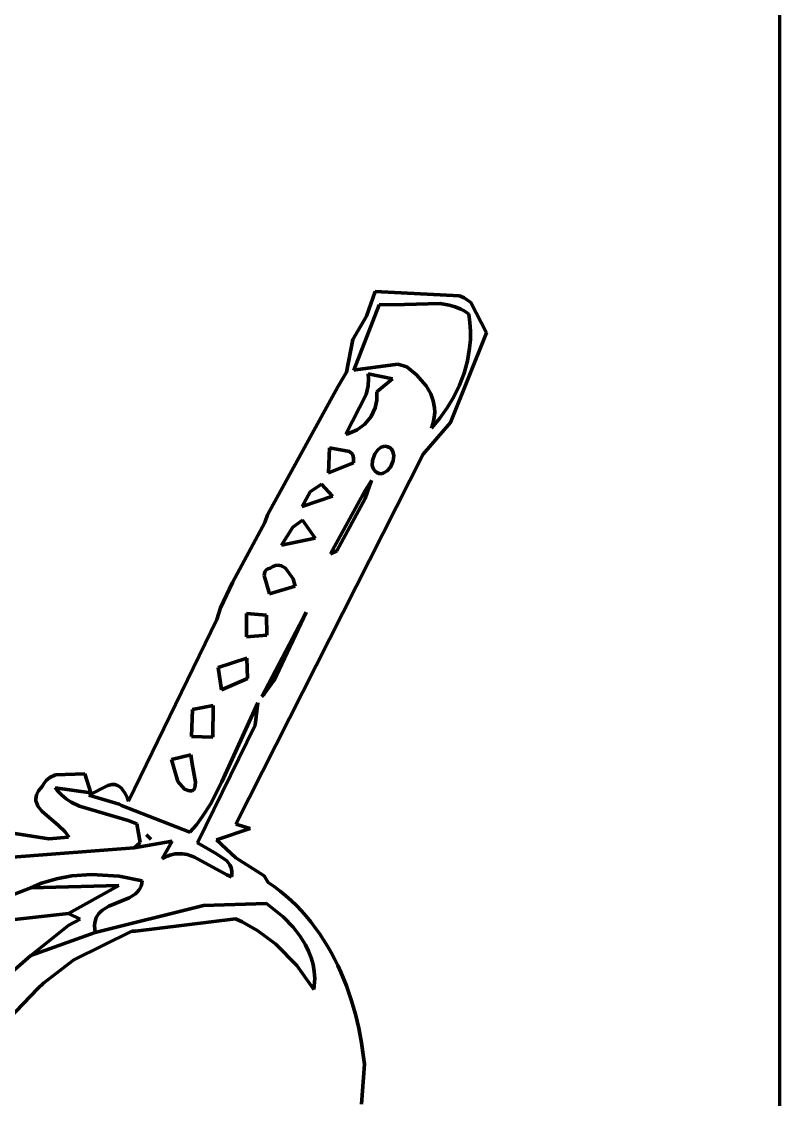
# Model space of a CAD drawing. Header units: millimetres. Extents: x 0 to 8.5, y 0 to 13.2.
# Drawn here: x 7.403 to 8.542, y 7.766 to 9.387 of the extents above; entities that cross this region are included whole.
import ezdxf

# ---------------------------------------------------------------- set-up
doc = ezdxf.new("R2010")
doc.units = ezdxf.units.MM
for name, color, linetype, lineweight in [('color#060606ff', 7, 'CONTINUOUS', 100), ('color#5c5c5cff', 7, 'CONTINUOUS', 100), ('color#ffffffff', 7, 'CONTINUOUS', 100)]:
    doc.layers.add(name, color=color, linetype=linetype, lineweight=lineweight)

msp = doc.modelspace()

# ---------------------------------------------------------------- linework, layer by layer
at = {"layer": 'color#060606ff'}
for p, q in [((7.9211, 8.9438), (7.9342, 8.9812)), ((7.9342, 8.9812), (8.0606, 8.9743)), ((7.9403, 8.9609), (7.902, 8.8625)), ((7.9782, 8.9612), (7.9403, 8.9609)), ((8.0316, 8.9628), (7.9782, 8.9612)), ((8.0453, 8.9606), (8.0316, 8.9628)), ((8.0606, 8.9743), (8.0679, 8.9715)), ((8.0679, 8.9715), (8.0777, 8.9645)), ((8.0777, 8.9645), (8.1013, 8.919)), ((8.0542, 8.9581), (8.0453, 8.9606)), ((8.0627, 8.9545), (8.0542, 8.9581)), ((8.0668, 8.9523), (8.0627, 8.9545)), ((8.0707, 8.9498), (8.0668, 8.9523)), ((8.0746, 8.9469), (8.0707, 8.9498)), ((8.0765, 8.9342), (8.0746, 8.9469)), ((7.9004, 8.9086), (7.9211, 8.9438)), ((8.0773, 8.9214), (8.0765, 8.9342)), ((8.1013, 8.919), (8.0474, 8.7842)), ((8.0771, 8.9086), (8.0773, 8.9214)), ((7.8912, 8.8595), (7.9004, 8.9086)), ((8.076, 8.8959), (8.0771, 8.9086)), ((8.0727, 8.8769), (8.076, 8.8959)), ((7.9046, 8.863), (7.9682, 8.8716)), ((7.9682, 8.8716), (7.9818, 8.8676)), ((7.9818, 8.8676), (7.9963, 8.8559)), ((8.0676, 8.8583), (8.0727, 8.8769)), ((7.8781, 8.8377), (7.8912, 8.8595)), ((7.902, 8.8625), (7.9046, 8.863)), ((7.9234, 8.857), (7.9241, 8.8497)), ((7.9602, 8.8499), (7.9234, 8.857)), ((7.9241, 8.8497), (7.9235, 8.8393)), ((7.9367, 8.8299), (7.9602, 8.8499)), ((7.9963, 8.8559), (8.0107, 8.8394)), ((8.0607, 8.8401), (8.0676, 8.8583)), ((7.7724, 8.6451), (7.8781, 8.8377)), ((7.9235, 8.8393), (7.9205, 8.8263)), ((8.0107, 8.8394), (8.0178, 8.8269)), ((8.0522, 8.8226), (8.0607, 8.8401)), ((7.9205, 8.8263), (7.8898, 8.7663)), ((7.9342, 8.8059), (7.9367, 8.8175)), ((7.9367, 8.8175), (7.9367, 8.8299)), ((8.0178, 8.8269), (8.0214, 8.8168)), ((8.0214, 8.8168), (8.0233, 8.8062)), ((8.0423, 8.806), (8.0522, 8.8226)), ((7.9279, 8.7928), (7.9342, 8.8059)), ((8.0236, 8.7989), (8.0229, 8.7914)), ((8.0233, 8.8062), (8.0236, 8.7989)), ((8.0311, 8.7903), (8.0423, 8.806)), ((7.9187, 8.7817), (7.9279, 8.7928)), ((8.0474, 8.7842), (8.0064, 8.7365)), ((8.0186, 8.7757), (8.0311, 8.7903)), ((8.0213, 8.7836), (8.0186, 8.7757)), ((8.0229, 8.7914), (8.0213, 8.7836)), ((7.8898, 8.7663), (7.8928, 8.7671)), ((7.8928, 8.7671), (7.9068, 8.773)), ((7.9068, 8.773), (7.9187, 8.7817)), ((8.0064, 8.7365), (7.7244, 8.1803)), ((7.8655, 8.7458), (7.8641, 8.7086)), ((7.8957, 8.7405), (7.8655, 8.7458)), ((7.8998, 8.7364), (7.8957, 8.7405)), ((7.9011, 8.7335), (7.8998, 8.7364)), ((7.9334, 8.7367), (7.9299, 8.727)), ((7.9384, 8.7432), (7.9334, 8.7367)), ((7.9432, 8.7467), (7.9384, 8.7432)), ((7.9467, 8.748), (7.9432, 8.7467)), ((7.9486, 8.7484), (7.9467, 8.748)), ((7.9509, 8.7481), (7.9486, 8.7484)), ((7.953, 8.7475), (7.9509, 8.7481)), ((7.9564, 8.7458), (7.953, 8.7475)), ((7.9591, 8.7432), (7.9564, 8.7458)), ((7.9608, 8.7401), (7.9591, 8.7432)), ((7.9621, 8.7346), (7.9608, 8.7401)), ((7.9613, 8.7265), (7.9621, 8.7346)), ((7.8641, 8.7086), (7.9013, 8.7232)), ((7.9017, 8.73), (7.9011, 8.7335)), ((7.9013, 8.7232), (7.9016, 8.7256)), ((7.9016, 8.7256), (7.9017, 8.73)), ((7.9299, 8.727), (7.9297, 8.7192)), ((7.9297, 8.7192), (7.9314, 8.7141)), ((7.957, 8.7168), (7.9613, 8.7265)), ((7.9314, 8.7141), (7.9335, 8.7112)), ((7.9335, 8.7112), (7.9365, 8.709)), ((7.9365, 8.709), (7.9403, 8.7075)), ((7.9403, 8.7075), (7.9425, 8.707)), ((7.9425, 8.707), (7.9463, 8.7078)), ((7.9463, 8.7078), (7.9515, 8.7107)), ((7.9515, 8.7107), (7.957, 8.7168)), ((7.8535, 8.6915), (7.8362, 8.6796)), ((7.8701, 8.6733), (7.8535, 8.6915)), ((7.919, 8.6698), (7.9284, 8.6967)), ((7.9284, 8.6967), (7.9191, 8.6819)), ((7.8362, 8.6796), (7.8241, 8.6576)), ((7.8241, 8.6576), (7.8701, 8.6733)), ((7.9191, 8.6819), (7.8668, 8.5867)), ((7.8764, 8.591), (7.919, 8.6698)), ((7.7682, 8.6337), (7.7724, 8.6451)), ((7.8248, 8.637), (7.8105, 8.6267)), ((7.8438, 8.61), (7.8248, 8.637)), ((7.7195, 8.5435), (7.7682, 8.6337)), ((7.8105, 8.6267), (7.7933, 8.5994)), ((7.7933, 8.5994), (7.8438, 8.61)), ((7.8668, 8.5867), (7.8764, 8.591)), ((7.768, 8.5595), (7.7673, 8.5542)), ((7.7702, 8.5626), (7.768, 8.5595)), ((7.7726, 8.5641), (7.7702, 8.5626)), ((7.776, 8.5651), (7.7726, 8.5641)), ((7.7802, 8.5676), (7.776, 8.5651)), ((7.7842, 8.5691), (7.7802, 8.5676)), ((7.788, 8.5695), (7.7842, 8.5691)), ((7.7932, 8.5687), (7.788, 8.5695)), ((7.7994, 8.5652), (7.7932, 8.5687)), ((7.8106, 8.5489), (7.7994, 8.5652)), ((7.7017, 8.5054), (7.7195, 8.5435)), ((7.7673, 8.5542), (7.775, 8.5265)), ((7.8139, 8.5379), (7.8106, 8.5489)), ((7.775, 8.5265), (7.8139, 8.5379)), ((7.6961, 8.4881), (7.7017, 8.5054)), ((7.7406, 8.4969), (7.7408, 8.462)), ((7.7709, 8.4946), (7.7406, 8.4969)), ((7.8303, 8.4989), (7.7636, 8.3719)), ((7.7714, 8.4642), (7.7709, 8.4946)), ((7.7818, 8.3955), (7.8303, 8.4989)), ((7.5632, 8.2149), (7.6961, 8.4881)), ((7.7408, 8.462), (7.7714, 8.4642)), ((7.7414, 8.4297), (7.6983, 8.4159)), ((7.742, 8.3994), (7.7414, 8.4297)), ((7.6983, 8.4159), (7.7032, 8.3821)), ((7.7032, 8.3821), (7.742, 8.3994)), ((7.767, 8.3756), (7.7818, 8.3955)), ((7.7575, 8.3624), (7.7037, 8.2439)), ((7.7536, 8.3292), (7.7575, 8.3624)), ((7.7636, 8.3719), (7.767, 8.3756)), ((7.6597, 8.3526), (7.6582, 8.3121)), ((7.6904, 8.3587), (7.6597, 8.3526)), ((7.6903, 8.3109), (7.6904, 8.3587)), ((7.667, 8.1519), (7.7536, 8.3292)), ((7.6582, 8.3121), (7.6903, 8.3109)), ((7.6569, 8.2844), (7.6277, 8.2775)), ((7.6573, 8.2807), (7.6569, 8.2844)), ((7.6591, 8.2711), (7.6573, 8.2807)), ((7.6277, 8.2775), (7.6376, 8.2445)), ((7.6638, 8.2432), (7.6591, 8.2711)), ((7.5036, 8.2237), (7.532, 8.2385)), ((7.532, 8.2385), (7.5384, 8.2398)), ((7.5384, 8.2398), (7.5426, 8.2397)), ((7.5426, 8.2397), (7.5467, 8.2384)), ((7.5467, 8.2384), (7.5487, 8.2373)), ((7.5487, 8.2373), (7.5507, 8.2359)), ((7.5507, 8.2359), (7.5526, 8.2341)), ((7.5526, 8.2341), (7.5545, 8.232)), ((7.5545, 8.232), (7.5563, 8.2294)), ((7.6376, 8.2445), (7.6477, 8.233)), ((7.6477, 8.233), (7.6506, 8.2316)), ((7.6506, 8.2316), (7.6531, 8.2307)), ((7.6602, 8.231), (7.6613, 8.2319)), ((7.6613, 8.2319), (7.6622, 8.2332)), ((7.6622, 8.2332), (7.6629, 8.2347)), ((7.6629, 8.2347), (7.6637, 8.2386)), ((7.6637, 8.2386), (7.6638, 8.2432)), ((7.7037, 8.2439), (7.6863, 8.2103)), ((7.5493, 8.2104), (7.5036, 8.2237)), ((7.5563, 8.2294), (7.5581, 8.2265)), ((7.5581, 8.2265), (7.5599, 8.2231)), ((7.5599, 8.2231), (7.5616, 8.2192)), ((7.5616, 8.2192), (7.5632, 8.2149)), ((7.6531, 8.2307), (7.6553, 8.2302)), ((7.6553, 8.2302), (7.6572, 8.2301)), ((7.6572, 8.2301), (7.6588, 8.2303)), ((7.6588, 8.2303), (7.6602, 8.231)), ((7.5526, 8.2082), (7.5493, 8.2104)), ((7.6557, 8.168), (7.5526, 8.2082)), ((7.6863, 8.2103), (7.6742, 8.1913)), ((7.6742, 8.1913), (7.6654, 8.1793)), ((7.6654, 8.1793), (7.6557, 8.168)), ((7.7461, 8.1739), (7.6954, 8.1568)), ((7.7244, 8.1803), (7.7461, 8.1739)), ((7.5719, 8.1446), (7.629, 8.1546)), ((7.629, 8.1546), (7.6141, 8.128)), ((7.6955, 8.1358), (7.667, 8.1519)), ((7.6954, 8.1568), (7.7244, 8.1296)), ((7.3888, 8.1307), (7.5719, 8.1446)), ((7.6256, 8.1336), (7.6294, 8.1347)), ((7.6294, 8.1347), (7.6332, 8.1354)), ((7.6332, 8.1354), (7.6369, 8.1358)), ((7.6369, 8.1358), (7.6443, 8.1356)), ((7.6443, 8.1356), (7.6515, 8.1344)), ((7.6515, 8.1344), (7.6623, 8.1308)), ((7.7109, 8.1252), (7.6955, 8.1358)), ((7.6141, 8.128), (7.618, 8.1303)), ((7.618, 8.1303), (7.6218, 8.1322)), ((7.6218, 8.1322), (7.6256, 8.1336)), ((7.6623, 8.1308), (7.7109, 8.1039)), ((7.7154, 8.1193), (7.7109, 8.1252)), ((7.7174, 8.1148), (7.7154, 8.1193)), ((7.7244, 8.1296), (7.7671, 8.1027)), ((7.4783, 8.1024), (7.455, 8.0981)), ((7.5079, 8.1045), (7.4783, 8.1024)), ((7.5494, 8.1018), (7.5079, 8.1045)), ((7.7109, 8.1039), (7.7179, 8.1009)), ((7.7184, 8.1097), (7.7174, 8.1148)), ((7.7179, 8.1009), (7.7184, 8.104)), ((7.7185, 8.1069), (7.7184, 8.1097)), ((7.7184, 8.104), (7.7185, 8.1069)), ((7.7671, 8.1027), (7.7732, 8.0925)), ((7.4325, 8.0913), (7.4163, 8.0843)), ((7.455, 8.0981), (7.4325, 8.0913)), ((7.5838, 8.0949), (7.5494, 8.1018)), ((7.5806, 8.0838), (7.5822, 8.0871)), ((7.5822, 8.0871), (7.5833, 8.0908)), ((7.5833, 8.0908), (7.5838, 8.0949)), ((7.7732, 8.0925), (7.7823, 8.0863)), ((7.7823, 8.0863), (7.7912, 8.0796)), ((7.4163, 8.0843), (7.3856, 8.0727)), ((7.5339, 8.0569), (7.5641, 8.0696)), ((7.5641, 8.0696), (7.5707, 8.0734)), ((7.5707, 8.0734), (7.5737, 8.0756)), ((7.5737, 8.0756), (7.5763, 8.0781)), ((7.5763, 8.0781), (7.5787, 8.0808)), ((7.5787, 8.0808), (7.5806, 8.0838)), ((7.7912, 8.0796), (7.7997, 8.0727)), ((7.7997, 8.0727), (7.8079, 8.0654)), ((7.6762, 8.058), (7.5134, 8.0174)), ((7.5271, 8.0531), (7.5339, 8.0569)), ((7.7707, 8.0608), (7.6762, 8.058)), ((7.7958, 8.0408), (7.7707, 8.0608)), ((7.8079, 8.0654), (7.8157, 8.0578)), ((7.8157, 8.0578), (7.8233, 8.0499)), ((7.3585, 8.0334), (7.4729, 8.0458)), ((7.4729, 8.0458), (7.4907, 8.0373)), ((7.4907, 8.0373), (7.4735, 8.0285)), ((7.5135, 8.0361), (7.5148, 8.0397)), ((7.5148, 8.0397), (7.5166, 8.043)), ((7.5166, 8.043), (7.5187, 8.0459)), ((7.5187, 8.0459), (7.5212, 8.0486)), ((7.5212, 8.0486), (7.524, 8.051)), ((7.524, 8.051), (7.5271, 8.0531)), ((7.574, 8.0193), (7.7239, 8.0379)), ((7.7239, 8.0379), (7.7339, 8.0334)), ((7.8109, 8.0252), (7.7958, 8.0408)), ((7.8233, 8.0499), (7.8305, 8.0417)), ((7.8305, 8.0417), (7.8375, 8.0332)), ((7.4735, 8.0285), (7.4164, 7.9828)), ((7.5123, 8.0276), (7.5126, 8.0321)), ((7.5125, 8.0227), (7.5123, 8.0276)), ((7.5134, 8.0174), (7.5125, 8.0227)), ((7.5126, 8.0321), (7.5135, 8.0361)), ((7.7339, 8.0334), (7.7579, 8.0198)), ((7.8209, 8.0124), (7.8109, 8.0252)), ((7.8375, 8.0332), (7.8441, 8.0245)), ((7.8441, 8.0245), (7.8505, 8.0156)), ((7.4809, 7.9764), (7.5685, 8.0194)), ((7.5685, 8.0194), (7.574, 8.0193)), ((7.7579, 8.0198), (7.7847, 7.9998)), ((7.8293, 7.9988), (7.8209, 8.0124)), ((7.8505, 8.0156), (7.8565, 8.0064)), ((7.8565, 8.0064), (7.8623, 7.997)), ((7.7847, 7.9998), (7.8161, 7.9678)), ((7.834, 7.9893), (7.8293, 7.9988)), ((7.8379, 7.9794), (7.834, 7.9893)), ((7.8623, 7.997), (7.8678, 7.9875)), ((7.4164, 7.9828), (7.2553, 7.8432)), ((7.4354, 7.9413), (7.4809, 7.9764)), ((7.8407, 7.9692), (7.8379, 7.9794)), ((7.8678, 7.9875), (7.8729, 7.9777)), ((7.8729, 7.9777), (7.8778, 7.9678)), ((7.8161, 7.9678), (7.8419, 7.9316)), ((7.8425, 7.9588), (7.8407, 7.9692)), ((7.8432, 7.9481), (7.8425, 7.9588)), ((7.8778, 7.9678), (7.8824, 7.9577)), ((7.8824, 7.9577), (7.8908, 7.9371)), ((7.4271, 7.9333), (7.4354, 7.9413)), ((7.8426, 7.9371), (7.8431, 7.9426)), ((7.8431, 7.9426), (7.8432, 7.9481)), ((7.3545, 7.8576), (7.4271, 7.9333)), ((7.8419, 7.9316), (7.8426, 7.9371)), ((7.8908, 7.9371), (7.8981, 7.9161)), ((7.8981, 7.9161), (7.9043, 7.8948)), ((7.9043, 7.8948), (7.9095, 7.8733)), ((7.9095, 7.8733), (7.9136, 7.8516)), ((7.9136, 7.8516), (7.9167, 7.83)), ((7.9167, 7.83), (7.9179, 7.8192)), ((7.9179, 7.8192), (7.9135, 7.7593))]:
    msp.add_line(p, q, dxfattribs=at)
at = {"layer": 'color#5c5c5cff'}
for p, q in [((7.9299, 8.727), (7.9334, 8.7367)), ((7.9334, 8.7367), (7.9384, 8.7432)), ((7.9384, 8.7432), (7.9432, 8.7467)), ((7.9432, 8.7467), (7.9467, 8.748)), ((7.9467, 8.748), (7.9486, 8.7484)), ((7.9486, 8.7484), (7.9509, 8.7481)), ((7.9509, 8.7481), (7.953, 8.7475)), ((7.953, 8.7475), (7.9564, 8.7458)), ((7.9564, 8.7458), (7.9591, 8.7432)), ((7.9591, 8.7432), (7.9608, 8.7401)), ((7.9608, 8.7401), (7.9621, 8.7346)), ((7.9621, 8.7346), (7.9613, 8.7265)), ((7.9297, 8.7192), (7.9299, 8.727)), ((7.9314, 8.7141), (7.9297, 8.7192)), ((7.9613, 8.7265), (7.957, 8.7168)), ((7.9335, 8.7112), (7.9314, 8.7141)), ((7.9365, 8.709), (7.9335, 8.7112)), ((7.9403, 8.7075), (7.9365, 8.709)), ((7.9425, 8.707), (7.9403, 8.7075)), ((7.9463, 8.7078), (7.9425, 8.707)), ((7.9515, 8.7107), (7.9463, 8.7078)), ((7.957, 8.7168), (7.9515, 8.7107)), ((7.4396, 8.2458), (7.445, 8.2505)), ((7.445, 8.2505), (7.4534, 8.2544)), ((7.4534, 8.2544), (7.4979, 8.256)), ((7.4979, 8.256), (7.5065, 8.2272)), ((7.4282, 8.2302), (7.4306, 8.2334)), ((7.4306, 8.2334), (7.4337, 8.2367)), ((7.4337, 8.2367), (7.4364, 8.2417)), ((7.4364, 8.2417), (7.4396, 8.2458)), ((7.5065, 8.2272), (7.4531, 8.2347)), ((7.4531, 8.2347), (7.4561, 8.2309)), ((7.424, 8.2183), (7.4243, 8.2212)), ((7.4242, 8.2155), (7.424, 8.2183)), ((7.4248, 8.2127), (7.4242, 8.2155)), ((7.4243, 8.2212), (7.425, 8.2241)), ((7.425, 8.2241), (7.4263, 8.2271)), ((7.4263, 8.2271), (7.4282, 8.2302)), ((7.4561, 8.2309), (7.4625, 8.2242)), ((7.4625, 8.2242), (7.4696, 8.2184)), ((7.4696, 8.2184), (7.4773, 8.2134)), ((7.4258, 8.2101), (7.4248, 8.2127)), ((7.4271, 8.2074), (7.4258, 8.2101)), ((7.4288, 8.2048), (7.4271, 8.2074)), ((7.4329, 8.1998), (7.4288, 8.2048)), ((7.4581, 8.1782), (7.4329, 8.1998)), ((7.4773, 8.2134), (7.4897, 8.2072)), ((7.4897, 8.2072), (7.5627, 8.1856)), ((7.5627, 8.1856), (7.5757, 8.1807)), ((7.3315, 8.176), (7.4434, 8.1581)), ((7.4681, 8.1685), (7.4581, 8.1782)), ((7.4719, 8.1634), (7.4681, 8.1685)), ((7.5757, 8.1807), (7.581, 8.1526)), ((7.4434, 8.1581), (7.4733, 8.1608)), ((7.4733, 8.1608), (7.4719, 8.1634)), ((7.581, 8.1526), (7.5719, 8.1446)), ((7.5906, 8.1642), (7.5968, 8.1575)), ((7.5929, 8.1617), (7.5906, 8.1642)), ((7.5968, 8.1575), (7.5929, 8.1617)), ((7.5719, 8.1446), (7.3888, 8.1307)), ((7.455, 8.0981), (7.4783, 8.1024)), ((7.4783, 8.1024), (7.5079, 8.1045)), ((7.5079, 8.1045), (7.5494, 8.1018)), ((7.4163, 8.0843), (7.4325, 8.0913)), ((7.5487, 8.0881), (7.4163, 8.0843)), ((7.4325, 8.0913), (7.455, 8.0981)), ((7.4729, 8.0458), (7.5487, 8.0881)), ((7.5494, 8.1018), (7.5838, 8.0949)), ((7.5822, 8.0871), (7.5806, 8.0838)), ((7.5833, 8.0908), (7.5822, 8.0871)), ((7.5838, 8.0949), (7.5833, 8.0908)), ((7.5641, 8.0696), (7.5339, 8.0569)), ((7.5707, 8.0734), (7.5641, 8.0696)), ((7.5737, 8.0756), (7.5707, 8.0734)), ((7.5763, 8.0781), (7.5737, 8.0756)), ((7.5787, 8.0808), (7.5763, 8.0781)), ((7.5806, 8.0838), (7.5787, 8.0808)), ((7.5339, 8.0569), (7.5271, 8.0531)), ((7.4907, 8.0373), (7.4729, 8.0458)), ((7.4735, 8.0285), (7.4907, 8.0373)), ((7.5148, 8.0397), (7.5135, 8.0361)), ((7.5166, 8.043), (7.5148, 8.0397)), ((7.5187, 8.0459), (7.5166, 8.043)), ((7.5212, 8.0486), (7.5187, 8.0459)), ((7.524, 8.051), (7.5212, 8.0486)), ((7.5271, 8.0531), (7.524, 8.051)), ((7.4164, 7.9828), (7.4735, 8.0285)), ((7.5126, 8.0321), (7.5123, 8.0276)), ((7.5123, 8.0276), (7.5125, 8.0227)), ((7.5125, 8.0227), (7.5134, 8.0174)), ((7.5135, 8.0361), (7.5126, 8.0321)), ((7.5134, 8.0174), (7.4164, 7.9828))]:
    msp.add_line(p, q, dxfattribs=at)
at = {"layer": 'color#ffffffff'}
for p, q in [((8.5417, 13.1944), (8.5417, 0)), ((7.9342, 8.9812), (7.9211, 8.9438)), ((8.0606, 8.9743), (7.9342, 8.9812)), ((7.902, 8.8625), (7.9403, 8.9609)), ((7.9403, 8.9609), (7.9782, 8.9612)), ((7.9782, 8.9612), (8.0316, 8.9628)), ((8.0316, 8.9628), (8.0453, 8.9606)), ((8.0679, 8.9715), (8.0606, 8.9743)), ((8.0777, 8.9645), (8.0679, 8.9715)), ((8.1013, 8.919), (8.0777, 8.9645)), ((8.0453, 8.9606), (8.0542, 8.9581)), ((8.0542, 8.9581), (8.0627, 8.9545)), ((8.0627, 8.9545), (8.0668, 8.9523)), ((8.0668, 8.9523), (8.0707, 8.9498)), ((8.0707, 8.9498), (8.0746, 8.9469)), ((8.0746, 8.9469), (8.0765, 8.9342)), ((7.9211, 8.9438), (7.9004, 8.9086)), ((8.0765, 8.9342), (8.0773, 8.9214)), ((8.0474, 8.7842), (8.1013, 8.919)), ((8.0773, 8.9214), (8.0771, 8.9086)), ((7.9004, 8.9086), (7.8912, 8.8595)), ((8.0771, 8.9086), (8.076, 8.8959)), ((8.076, 8.8959), (8.0727, 8.8769)), ((7.9682, 8.8716), (7.9046, 8.863)), ((7.9818, 8.8676), (7.9682, 8.8716)), ((7.9963, 8.8559), (7.9818, 8.8676)), ((8.0727, 8.8769), (8.0676, 8.8583)), ((7.8912, 8.8595), (7.8781, 8.8377)), ((7.9046, 8.863), (7.902, 8.8625)), ((7.9234, 8.857), (7.9602, 8.8499)), ((7.9241, 8.8497), (7.9234, 8.857)), ((7.9235, 8.8393), (7.9241, 8.8497)), ((7.9602, 8.8499), (7.9367, 8.8299)), ((8.0107, 8.8394), (7.9963, 8.8559)), ((8.0676, 8.8583), (8.0607, 8.8401)), ((7.8781, 8.8377), (7.7724, 8.6451)), ((7.9205, 8.8263), (7.9235, 8.8393)), ((8.0178, 8.8269), (8.0107, 8.8394)), ((8.0607, 8.8401), (8.0522, 8.8226)), ((7.8898, 8.7663), (7.9205, 8.8263)), ((7.9367, 8.8175), (7.9342, 8.8059)), ((7.9367, 8.8299), (7.9367, 8.8175)), ((8.0214, 8.8168), (8.0178, 8.8269)), ((8.0233, 8.8062), (8.0214, 8.8168)), ((8.0522, 8.8226), (8.0423, 8.806)), ((7.9342, 8.8059), (7.9279, 8.7928)), ((8.0229, 8.7914), (8.0236, 8.7989)), ((8.0236, 8.7989), (8.0233, 8.8062)), ((8.0423, 8.806), (8.0311, 8.7903)), ((7.9279, 8.7928), (7.9187, 8.7817)), ((8.0064, 8.7365), (8.0474, 8.7842)), ((8.0311, 8.7903), (8.0186, 8.7757)), ((8.0186, 8.7757), (8.0213, 8.7836)), ((8.0213, 8.7836), (8.0229, 8.7914)), ((7.8928, 8.7671), (7.8898, 8.7663)), ((7.9068, 8.773), (7.8928, 8.7671)), ((7.9187, 8.7817), (7.9068, 8.773)), ((7.7244, 8.1803), (8.0064, 8.7365)), ((7.8641, 8.7086), (7.8655, 8.7458)), ((7.8655, 8.7458), (7.8957, 8.7405)), ((7.8957, 8.7405), (7.8998, 8.7364)), ((7.8998, 8.7364), (7.9011, 8.7335)), ((7.9013, 8.7232), (7.8641, 8.7086)), ((7.9011, 8.7335), (7.9017, 8.73)), ((7.9016, 8.7256), (7.9013, 8.7232)), ((7.9017, 8.73), (7.9016, 8.7256)), ((7.8362, 8.6796), (7.8535, 8.6915)), ((7.8535, 8.6915), (7.8701, 8.6733)), ((7.9284, 8.6967), (7.919, 8.6698)), ((7.9191, 8.6819), (7.9284, 8.6967)), ((7.8241, 8.6576), (7.8362, 8.6796)), ((7.8701, 8.6733), (7.8241, 8.6576)), ((7.8668, 8.5867), (7.9191, 8.6819)), ((7.919, 8.6698), (7.8764, 8.591)), ((7.7724, 8.6451), (7.7682, 8.6337)), ((7.8105, 8.6267), (7.8248, 8.637)), ((7.8248, 8.637), (7.8438, 8.61)), ((7.7682, 8.6337), (7.7195, 8.5435)), ((7.7933, 8.5994), (7.8105, 8.6267)), ((7.8438, 8.61), (7.7933, 8.5994)), ((7.8764, 8.591), (7.8668, 8.5867)), ((7.7673, 8.5542), (7.768, 8.5595)), ((7.768, 8.5595), (7.7702, 8.5626)), ((7.7702, 8.5626), (7.7726, 8.5641)), ((7.7726, 8.5641), (7.776, 8.5651)), ((7.776, 8.5651), (7.7802, 8.5676)), ((7.7802, 8.5676), (7.7842, 8.5691)), ((7.7842, 8.5691), (7.788, 8.5695)), ((7.788, 8.5695), (7.7932, 8.5687)), ((7.7932, 8.5687), (7.7994, 8.5652)), ((7.7994, 8.5652), (7.8106, 8.5489)), ((7.7195, 8.5435), (7.7017, 8.5054)), ((7.775, 8.5265), (7.7673, 8.5542)), ((7.8106, 8.5489), (7.8139, 8.5379)), ((7.8139, 8.5379), (7.775, 8.5265)), ((7.7017, 8.5054), (7.6961, 8.4881)), ((7.7406, 8.4969), (7.7709, 8.4946)), ((7.7408, 8.462), (7.7406, 8.4969)), ((7.7636, 8.3719), (7.8303, 8.4989)), ((7.7709, 8.4946), (7.7714, 8.4642)), ((7.8303, 8.4989), (7.7818, 8.3955)), ((7.6961, 8.4881), (7.5632, 8.2149)), ((7.7714, 8.4642), (7.7408, 8.462)), ((7.6983, 8.4159), (7.7414, 8.4297)), ((7.7414, 8.4297), (7.742, 8.3994)), ((7.7032, 8.3821), (7.6983, 8.4159)), ((7.742, 8.3994), (7.7032, 8.3821)), ((7.7818, 8.3955), (7.767, 8.3756)), ((7.7037, 8.2439), (7.7575, 8.3624)), ((7.7575, 8.3624), (7.7536, 8.3292)), ((7.767, 8.3756), (7.7636, 8.3719)), ((7.6582, 8.3121), (7.6597, 8.3526)), ((7.6597, 8.3526), (7.6904, 8.3587)), ((7.6904, 8.3587), (7.6903, 8.3109)), ((7.7536, 8.3292), (7.667, 8.1519)), ((7.6903, 8.3109), (7.6582, 8.3121)), ((7.6277, 8.2775), (7.6569, 8.2844)), ((7.6569, 8.2844), (7.6573, 8.2807)), ((7.6573, 8.2807), (7.6591, 8.2711)), ((7.6376, 8.2445), (7.6277, 8.2775)), ((7.6591, 8.2711), (7.6638, 8.2432)), ((7.445, 8.2505), (7.4396, 8.2458)), ((7.4534, 8.2544), (7.445, 8.2505)), ((7.4979, 8.256), (7.4534, 8.2544)), ((7.5065, 8.2272), (7.4979, 8.256)), ((7.4306, 8.2334), (7.4282, 8.2302)), ((7.4337, 8.2367), (7.4306, 8.2334)), ((7.4364, 8.2417), (7.4337, 8.2367)), ((7.4396, 8.2458), (7.4364, 8.2417)), ((7.4561, 8.2309), (7.4531, 8.2347)), ((7.4531, 8.2347), (7.5065, 8.2272)), ((7.532, 8.2385), (7.5036, 8.2237)), ((7.5384, 8.2398), (7.532, 8.2385)), ((7.5426, 8.2397), (7.5384, 8.2398)), ((7.5467, 8.2384), (7.5426, 8.2397)), ((7.5487, 8.2373), (7.5467, 8.2384)), ((7.5507, 8.2359), (7.5487, 8.2373)), ((7.5526, 8.2341), (7.5507, 8.2359)), ((7.5545, 8.232), (7.5526, 8.2341)), ((7.5563, 8.2294), (7.5545, 8.232)), ((7.6477, 8.233), (7.6376, 8.2445)), ((7.6506, 8.2316), (7.6477, 8.233)), ((7.6531, 8.2307), (7.6506, 8.2316)), ((7.6613, 8.2319), (7.6602, 8.231)), ((7.6622, 8.2332), (7.6613, 8.2319)), ((7.6629, 8.2347), (7.6622, 8.2332)), ((7.6637, 8.2386), (7.6629, 8.2347)), ((7.6638, 8.2432), (7.6637, 8.2386)), ((7.6863, 8.2103), (7.7037, 8.2439)), ((7.4243, 8.2212), (7.424, 8.2183)), ((7.424, 8.2183), (7.4242, 8.2155)), ((7.4242, 8.2155), (7.4248, 8.2127)), ((7.425, 8.2241), (7.4243, 8.2212)), ((7.4263, 8.2271), (7.425, 8.2241)), ((7.4282, 8.2302), (7.4263, 8.2271)), ((7.4625, 8.2242), (7.4561, 8.2309)), ((7.4696, 8.2184), (7.4625, 8.2242)), ((7.4773, 8.2134), (7.4696, 8.2184)), ((7.5036, 8.2237), (7.5493, 8.2104)), ((7.5581, 8.2265), (7.5563, 8.2294)), ((7.5599, 8.2231), (7.5581, 8.2265)), ((7.5616, 8.2192), (7.5599, 8.2231)), ((7.5632, 8.2149), (7.5616, 8.2192)), ((7.6553, 8.2302), (7.6531, 8.2307)), ((7.6572, 8.2301), (7.6553, 8.2302)), ((7.6588, 8.2303), (7.6572, 8.2301)), ((7.6602, 8.231), (7.6588, 8.2303)), ((7.4248, 8.2127), (7.4258, 8.2101)), ((7.4258, 8.2101), (7.4271, 8.2074)), ((7.4271, 8.2074), (7.4288, 8.2048)), ((7.4288, 8.2048), (7.4329, 8.1998)), ((7.4329, 8.1998), (7.4581, 8.1782)), ((7.4897, 8.2072), (7.4773, 8.2134)), ((7.5627, 8.1856), (7.4897, 8.2072)), ((7.5493, 8.2104), (7.5526, 8.2082)), ((7.5526, 8.2082), (7.6557, 8.168)), ((7.6742, 8.1913), (7.6863, 8.2103)), ((7.5757, 8.1807), (7.5627, 8.1856)), ((7.6654, 8.1793), (7.6742, 8.1913)), ((7.4434, 8.1581), (7.3315, 8.176)), ((7.4581, 8.1782), (7.4681, 8.1685)), ((7.4681, 8.1685), (7.4719, 8.1634)), ((7.581, 8.1526), (7.5757, 8.1807)), ((7.6557, 8.168), (7.6654, 8.1793)), ((7.6954, 8.1568), (7.7461, 8.1739)), ((7.7461, 8.1739), (7.7244, 8.1803)), ((7.4733, 8.1608), (7.4434, 8.1581)), ((7.4719, 8.1634), (7.4733, 8.1608)), ((7.629, 8.1546), (7.5719, 8.1446)), ((7.5719, 8.1446), (7.581, 8.1526)), ((7.5906, 8.1642), (7.5929, 8.1617)), ((7.5968, 8.1575), (7.5906, 8.1642)), ((7.5929, 8.1617), (7.5968, 8.1575)), ((7.6141, 8.128), (7.629, 8.1546)), ((7.667, 8.1519), (7.6955, 8.1358)), ((7.7244, 8.1296), (7.6954, 8.1568)), ((7.6294, 8.1347), (7.6256, 8.1336)), ((7.6332, 8.1354), (7.6294, 8.1347)), ((7.6369, 8.1358), (7.6332, 8.1354)), ((7.6443, 8.1356), (7.6369, 8.1358)), ((7.6515, 8.1344), (7.6443, 8.1356)), ((7.6623, 8.1308), (7.6515, 8.1344)), ((7.6955, 8.1358), (7.7109, 8.1252)), ((7.618, 8.1303), (7.6141, 8.128)), ((7.6218, 8.1322), (7.618, 8.1303)), ((7.6256, 8.1336), (7.6218, 8.1322)), ((7.7109, 8.1039), (7.6623, 8.1308)), ((7.7109, 8.1252), (7.7154, 8.1193)), ((7.7154, 8.1193), (7.7174, 8.1148)), ((7.7671, 8.1027), (7.7244, 8.1296)), ((7.7179, 8.1009), (7.7109, 8.1039)), ((7.7174, 8.1148), (7.7184, 8.1097)), ((7.7184, 8.104), (7.7179, 8.1009)), ((7.7184, 8.1097), (7.7185, 8.1069)), ((7.7185, 8.1069), (7.7184, 8.104)), ((7.7732, 8.0925), (7.7671, 8.1027)), ((7.4163, 8.0843), (7.5487, 8.0881)), ((7.5487, 8.0881), (7.4729, 8.0458)), ((7.7823, 8.0863), (7.7732, 8.0925)), ((7.7912, 8.0796), (7.7823, 8.0863)), ((7.3856, 8.0727), (7.4163, 8.0843)), ((7.7997, 8.0727), (7.7912, 8.0796)), ((7.8079, 8.0654), (7.7997, 8.0727)), ((7.5134, 8.0174), (7.6762, 8.058)), ((7.6762, 8.058), (7.7707, 8.0608)), ((7.7707, 8.0608), (7.7958, 8.0408)), ((7.8157, 8.0578), (7.8079, 8.0654)), ((7.8233, 8.0499), (7.8157, 8.0578)), ((7.4729, 8.0458), (7.3585, 8.0334)), ((7.7239, 8.0379), (7.574, 8.0193)), ((7.7339, 8.0334), (7.7239, 8.0379)), ((7.7958, 8.0408), (7.8109, 8.0252)), ((7.8305, 8.0417), (7.8233, 8.0499)), ((7.8375, 8.0332), (7.8305, 8.0417)), ((7.7579, 8.0198), (7.7339, 8.0334)), ((7.8109, 8.0252), (7.8209, 8.0124)), ((7.8441, 8.0245), (7.8375, 8.0332)), ((7.8505, 8.0156), (7.8441, 8.0245)), ((7.4164, 7.9828), (7.5134, 8.0174)), ((7.5685, 8.0194), (7.4809, 7.9764)), ((7.574, 8.0193), (7.5685, 8.0194)), ((7.7847, 7.9998), (7.7579, 8.0198)), ((7.8209, 8.0124), (7.8293, 7.9988)), ((7.8565, 8.0064), (7.8505, 8.0156)), ((7.8623, 7.997), (7.8565, 8.0064)), ((7.8161, 7.9678), (7.7847, 7.9998)), ((7.8293, 7.9988), (7.834, 7.9893)), ((7.834, 7.9893), (7.8379, 7.9794)), ((7.8678, 7.9875), (7.8623, 7.997)), ((7.2553, 7.8432), (7.4164, 7.9828)), ((7.4809, 7.9764), (7.4354, 7.9413)), ((7.8379, 7.9794), (7.8407, 7.9692)), ((7.8729, 7.9777), (7.8678, 7.9875)), ((7.8778, 7.9678), (7.8729, 7.9777)), ((7.8419, 7.9316), (7.8161, 7.9678)), ((7.8407, 7.9692), (7.8425, 7.9588)), ((7.8425, 7.9588), (7.8432, 7.9481)), ((7.8824, 7.9577), (7.8778, 7.9678)), ((7.8908, 7.9371), (7.8824, 7.9577)), ((7.4354, 7.9413), (7.4271, 7.9333)), ((7.8431, 7.9426), (7.8426, 7.9371)), ((7.8432, 7.9481), (7.8431, 7.9426)), ((7.4271, 7.9333), (7.3545, 7.8576)), ((7.8426, 7.9371), (7.8419, 7.9316)), ((7.8981, 7.9161), (7.8908, 7.9371)), ((7.9043, 7.8948), (7.8981, 7.9161)), ((7.9095, 7.8733), (7.9043, 7.8948)), ((7.9136, 7.8516), (7.9095, 7.8733)), ((7.9167, 7.83), (7.9136, 7.8516)), ((7.9179, 7.8192), (7.9167, 7.83)), ((7.9135, 7.7593), (7.9179, 7.8192))]:
    msp.add_line(p, q, dxfattribs=at)

doc.saveas('drawing.dxf')
